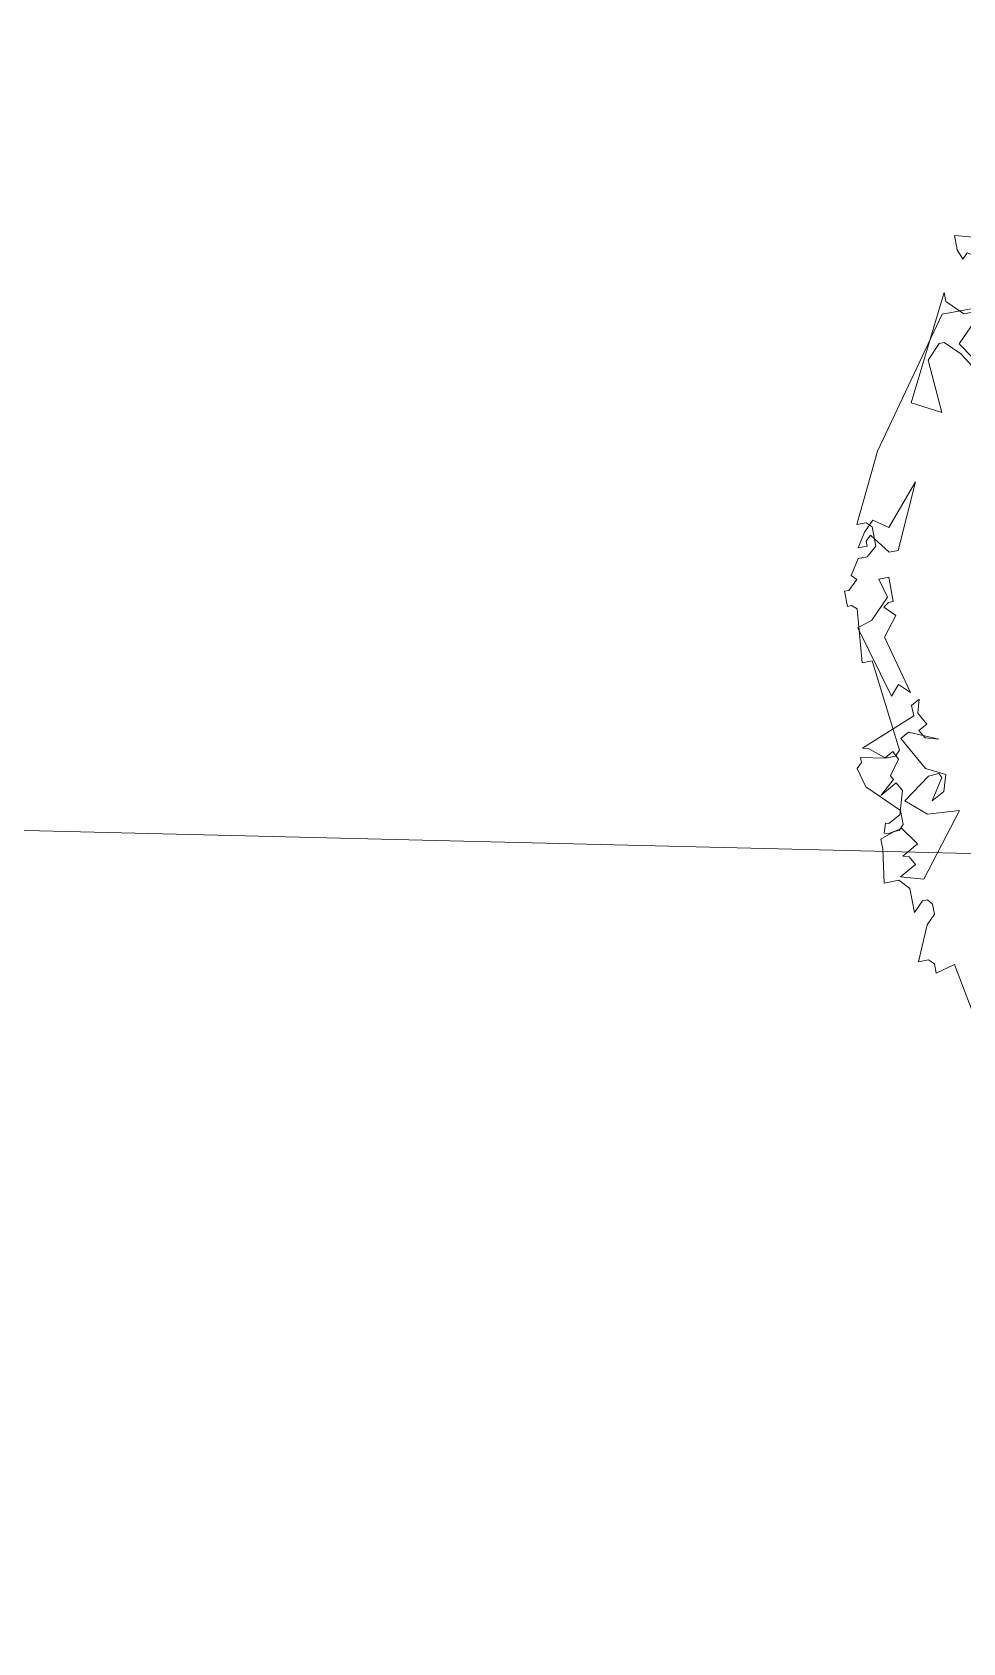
# Model space of a CAD drawing. Header units: millimetres. Extents: x 1418 to 1811, y 1796 to 1956.
# Drawn here: x 1500.641 to 1501.086, y 1848.704 to 1849.475 of the extents above; entities that cross this region are included whole.
import ezdxf

# ---------------------------------------------------------------- set-up
doc = ezdxf.new("R2010")
doc.units = ezdxf.units.MM
doc.layers.add('ARBRE', color=251, linetype='Continuous', lineweight=13)
doc.layers.add('layout', color=253, linetype='Continuous', lineweight=13)
doc.layers.add('VEGETAIS', color=3, linetype='Continuous')

# ---------------------------------------------------------------- blocks, each defined once
blk = doc.blocks.new('WMF26', base_point=(0, 0.001))
at = {"color": 85}
blk.add_lwpolyline([(0.825, -8.181), (0.724, -7.621), (0.585, -7.658), (0.585, -7.592), (0.548, -7.556), (0.476, -7.556), (0.585, -7.308), (0.65, -7.243), (0.65, -7.17), (0.621, -7.133), (0.585, -7.133), (0.512, -7.206), (0.512, -7.032), (0.446, -6.959), (0.338, -6.959), (0.374, -6.719), (0.374, -6.646), (0.476, -6.61), (0.512, -6.61), (0.548, -6.573), (0.548, -6.471), (0.338, -6.26), (0.301, -6.122), (0.338, -6.085), (0.338, -6.049), (0.512, -6.085), (0.585, -6.085), (0.621, -6.049), (0.548, -5.387), (0.476, -5.387), (0.512, -5.002), (0.476, -4.972), (0.446, -4.972), (0.446, -4.863), (0.476, -4.863), (0.548, -4.797), (0.512, -4.761), (0.585, -4.652), (0.65, -4.652), (0.724, -4.587), (0.724, -4.448), (0.687, -4.412), (0.621, -4.412), (0.861, -3.924), (1.494, -3.051), (1.771, -3.051)], dxfattribs=at)
at = {"color": 63}
for points in [[(2.033, -2.618), (1.923, -2.756), (1.75, -2.654), (1.712, -2.691), (1.684, -2.618), (1.684, -2.516), (1.923, -2.582), (1.996, -2.516), (1.996, -2.379), (2.062, -2.379), (2.033, -2.618), (2.033, -2.618)], [(1.647, -3.076), (1.75, -3.076), (1.959, -3.316), (1.712, -3.143), (1.574, -3.28), (1.647, -3.39), (1.684, -3.426), (1.684, -3.527), (1.574, -3.353), (1.472, -3.251), (1.436, -3.251), (1.335, -3.353), (1.363, -3.739), (1.16, -3.63), (1.538, -2.902), (1.538, -2.967), (1.647, -3.076), (1.647, -3.076)], [(0.811, -4.648), (0.701, -4.503), (0.664, -4.54), (0.664, -4.576), (0.599, -4.576), (0.664, -4.474), (0.738, -4.401), (0.84, -4.474), (1.087, -4.19), (0.876, -4.648), (0.811, -4.648), (0.811, -4.648)], [(0.774, -4.998), (0.738, -4.998), (0.701, -5.027), (0.774, -5.1), (0.664, -5.237), (0.774, -5.659), (0.701, -5.587), (0.636, -5.659), (0.49, -5.136), (0.599, -5.1), (0.738, -4.961), (0.701, -4.823), (0.774, -4.823), (0.774, -4.998), (0.774, -4.998)], [(0.582, -6.871), (0.548, -6.807), (0.504, -6.794), (0.624, -6.729), (0.535, -6.601), (0.429, -6.618), (0.405, -6.61), (0.426, -6.542), (0.45, -6.549), (0.538, -6.501), (0.588, -6.335), (0.554, -6.272), (0.432, -6.341), (0.54, -6.246), (0.524, -6.215), (0.602, -6.111), (0.573, -6.049), (0.51, -6.083), (0.408, -5.999), (0.364, -5.986), (0.768, -5.826), (0.764, -5.75), (0.827, -5.716), (0.799, -5.813), (0.846, -5.902), (0.783, -5.936), (0.818, -5.995), (0.911, -6.023), (0.709, -5.935), (0.645, -5.969), (0.78, -6.212), (0.914, -6.279), (0.878, -6.396), (0.784, -6.447), (0.882, -6.296), (0.865, -6.264), (0.79, -6.268), (0.592, -6.41), (0.732, -6.533), (0.961, -6.549), (0.622, -6.984), (0.461, -6.936), (0.582, -6.871), (0.582, -6.871)]]:
    blk.add_lwpolyline(points, dxfattribs=at)
blk = doc.blocks.new('T2_02')
at = {"xscale": 0.3499999999999943, "yscale": 0.3499999999999943, "zscale": 0.3499999999999943}
blk.add_blockref('WMF26', (-2.2399, 1.997), dxfattribs=at)

msp = doc.modelspace()

# ---------------------------------------------------------------- linework, layer by layer
at = {"layer": 'layout'}
msp.add_line((1495.578, 1849.21581), (1514.13465, 1848.76414), dxfattribs=at)
at = {"layer": 'VEGETAIS'}
msp.add_spline([(1509.15813, 1850.05416), (1498.46329, 1849.47626), (1500.78787, 1851.99886), (1504.70736, 1850.57827), (1508.82248, 1852.13929), (1509.15813, 1850.05416)], degree=3, dxfattribs=at)

# ---------------------------------------------------------------- block references
at = {"layer": 'ARBRE', "xscale": 0.1918409178794672, "yscale": 0.1918409178794672, "zscale": 0.1918409178794672, "rotation": 10.65514725593884}
msp.add_blockref('T2_02', (1501.43286, 1849.22545), dxfattribs=at)

doc.saveas('drawing.dxf')
